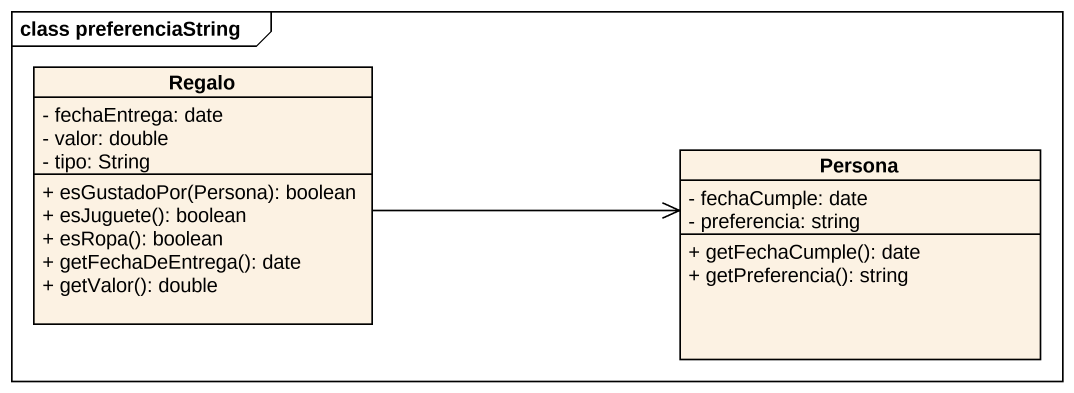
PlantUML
@startuml
mainframe class preferenciaString
hide circle
hide empty members
skinparam classAttributeIconSize 0
class Regalo {
  - fechaEntrega: date
  - valor: double
  - tipo: String
  + esGustadoPor(Persona): boolean
  + esJuguete(): boolean
  + esRopa(): boolean
  + getFechaDeEntrega(): date
  + getValor(): double
}
class Persona {
  - fechaCumple: date
  - preferencia: string
  + getFechaCumple(): date
  + getPreferencia(): string
}
Regalo -right-> Persona
@enduml
